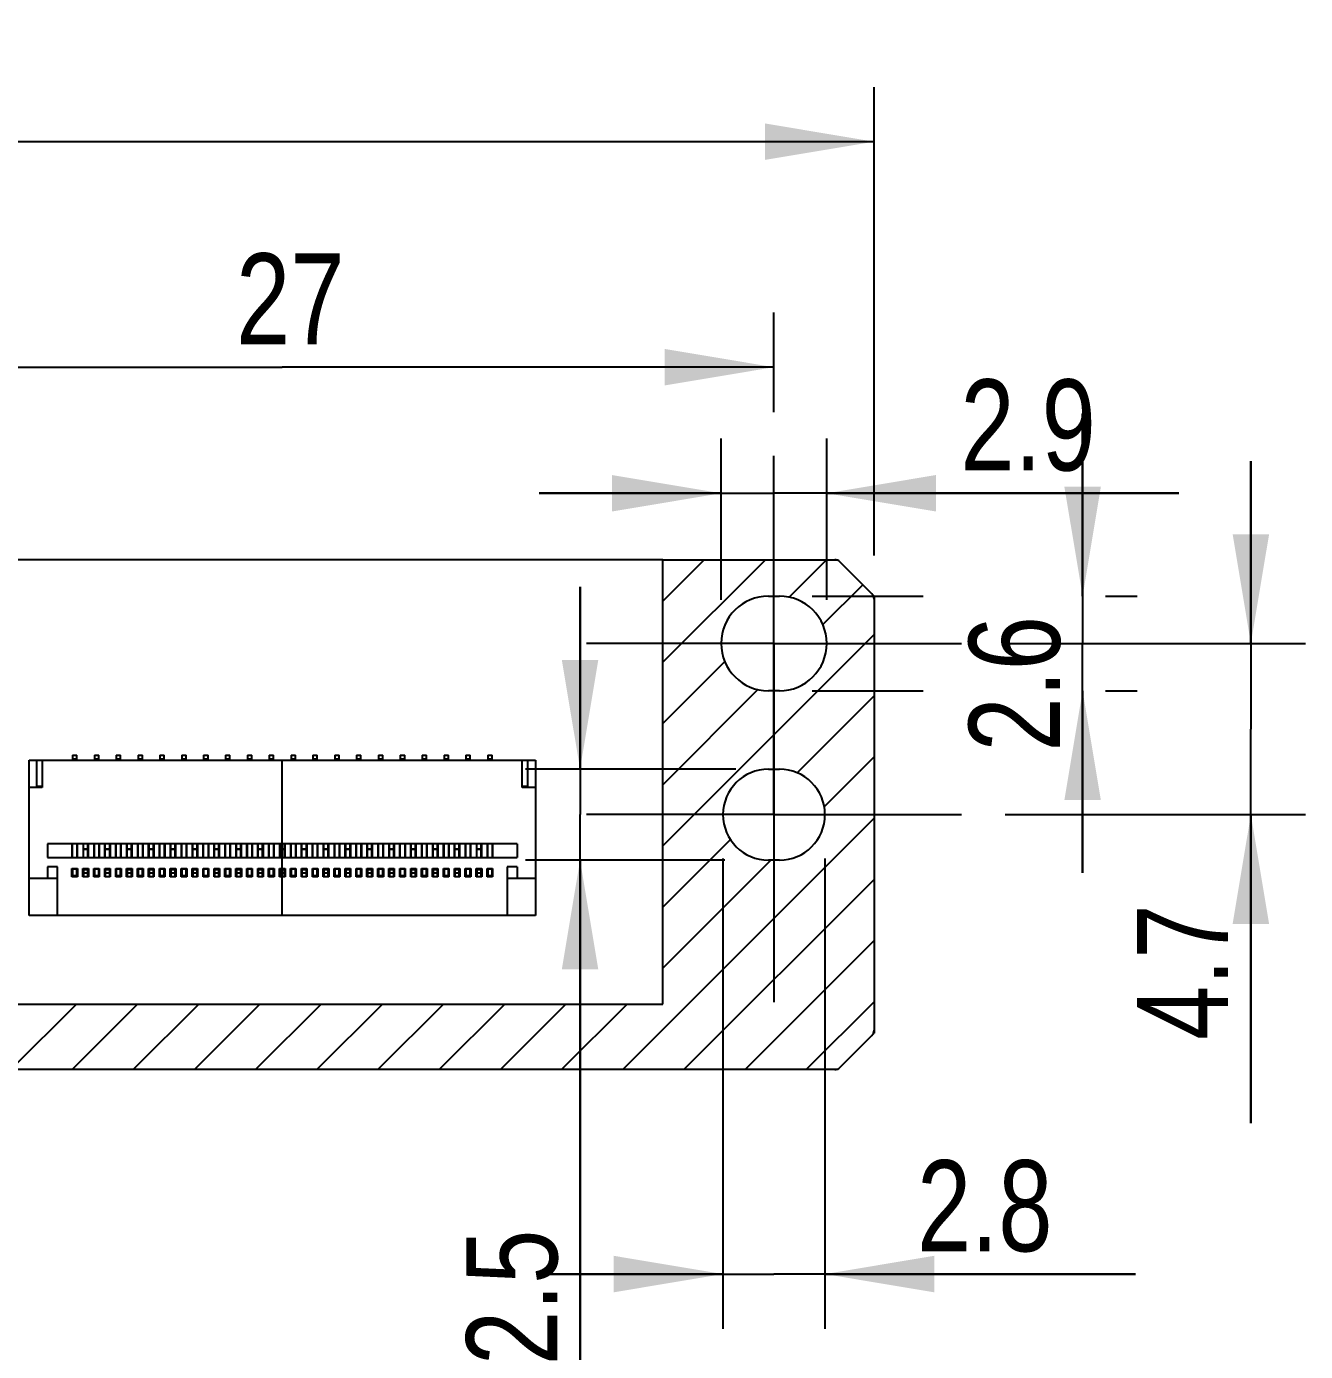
# Model space of a CAD drawing. Header units: millimetres. Extents: x 0 to 594, y 0 to 420.
# Drawn here: x 464.9 to 500.03, y 337.89 to 374.26 of the extents above; entities that cross this region are included whole.
import ezdxf

# ---------------------------------------------------------------- set-up
doc = ezdxf.new("R2010")
doc.units = ezdxf.units.MM
doc.header["$LTSCALE"] = 32.67
doc.linetypes.add('CENTER', pattern=[0.6, 0.375, -0.075, 0.075, -0.075])
doc.layers.get('0').update_dxf_attribs({"linetype": 'CONTINUOUS'})
for name, color, linetype in [('02___PRT_ALL_AXES', 7, 'CONTINUOUS'), ('ASSEM_MEM', 7, 'CONTINUOUS'), ('FEATURE', 7, 'CONTINUOUS')]:
    doc.layers.add(name, color=color, linetype=linetype)
doc.styles.get("Standard").update_dxf_attribs({"font": 'txt', "width": 0.8})
doc.dimstyles.new('DIMSTYLE_1', dxfattribs={"dimtxt": 2.5, "dimasz": 3, "dimexe": 1.5, "dimexo": 1.2, "dimtad": 1, "dimdsep": 46, "dimtxsty": 'STANDARD', "dimblk": '_FILLED', "dimblk1": '_FILLED', "dimblk2": '_FILLED', "dimcen": 0.09, "dimazin": 2, "dimtp": 0.01, "dimtm": 0.01, "dimtfac": 1, "dimtofl": 0, "dimtmove": 0, "dimatfit": 3, "dimldrblk": '_FILLED', "dimfxl": 1, "dimtolj": 1, "dimarcsym": 0})

# ---------------------------------------------------------------- blocks, each defined once
blk = doc.blocks.new('_FILLED')
at = {"color": 0, "linetype": 'BYBLOCK'}
blk.add_solid([(0, 0), (-1, 0.167), (-1, -0.167)], dxfattribs=at)
blk = doc.blocks.new('*D0')
at = {"color": 7, "linetype": 'CONTINUOUS'}
for p, q in [((421.654, 359.742), (421.654, 372.6)), ((488.179, 359.742), (488.179, 372.6)), ((421.654, 371.1), (454.917, 371.1)), ((488.179, 371.1), (454.917, 371.1))]:
    blk.add_line(p, q, dxfattribs=at)
at = {"color": 7, "linetype": 'CONTINUOUS', "xscale": 3, "yscale": 3, "zscale": 3, "rotation": 180}
blk.add_blockref('_FILLED', (421.654, 371.1), dxfattribs=at)
at = {"color": 7, "linetype": 'CONTINUOUS', "xscale": 3, "yscale": 3, "zscale": 3}
blk.add_blockref('_FILLED', (488.179, 371.1), dxfattribs=at)
at = {"color": 7, "linetype": 'CONTINUOUS', "insert": (452.525, 374.225), "char_height": 2.5, "width": 10, "attachment_point": 2, "line_spacing_factor": 0.9}
blk.add_mtext('66.53', dxfattribs=at)
blk = doc.blocks.new('*D4')
at = {"color": 7, "linetype": 'CONTINUOUS'}
for p, q in [((458.429, 364.775), (458.429, 366.409)), ((485.429, 363.675), (485.429, 366.409)), ((458.429, 364.909), (471.929, 364.909)), ((485.429, 364.909), (471.929, 364.909))]:
    blk.add_line(p, q, dxfattribs=at)
at = {"color": 7, "linetype": 'CONTINUOUS', "xscale": 3, "yscale": 3, "zscale": 3, "rotation": 180}
blk.add_blockref('_FILLED', (458.429, 364.909), dxfattribs=at)
at = {"color": 7, "linetype": 'CONTINUOUS', "xscale": 3, "yscale": 3, "zscale": 3}
blk.add_blockref('_FILLED', (485.429, 364.909), dxfattribs=at)
at = {"color": 7, "linetype": 'CONTINUOUS', "insert": (472.147, 368.034), "char_height": 2.5, "width": 4, "attachment_point": 2, "line_spacing_factor": 0.9}
blk.add_mtext('27', dxfattribs=at)
blk = doc.blocks.new('*D5')
at = {"color": 7, "linetype": 'CONTINUOUS'}
for p, q in [((498.525, 357.325), (498.525, 362.325)), ((498.525, 362.325), (498.525, 354.975)), ((491.779, 357.325), (500.025, 357.325)), ((498.525, 344.159), (498.525, 354.975)), ((491.779, 352.625), (500.025, 352.625)), ((498.525, 352.625), (498.525, 344.159))]:
    blk.add_line(p, q, dxfattribs=at)
at = {"color": 7, "linetype": 'CONTINUOUS', "xscale": 3, "yscale": 3, "zscale": 3}
for p, rotation in [((498.525, 357.325), 270), ((498.525, 352.625), 90)]:
    blk.add_blockref('_FILLED', p, dxfattribs=dict(at, rotation=rotation))
at = {"color": 7, "linetype": 'CONTINUOUS', "insert": (495.4, 350.159), "char_height": 2.5, "width": 6, "attachment_point": 3, "rotation": 90, "line_spacing_factor": 0.9}
blk.add_mtext('4.7', dxfattribs=at)
blk = doc.blocks.new('*D13')
at = {"color": 7, "linetype": 'CONTINUOUS'}
for p, q in [((483.979, 358.525), (483.979, 362.948)), ((486.879, 358.525), (486.879, 362.948)), ((483.979, 361.448), (478.979, 361.448)), ((478.979, 361.448), (485.429, 361.448)), ((496.55, 361.448), (485.429, 361.448)), ((486.879, 361.448), (496.55, 361.448))]:
    blk.add_line(p, q, dxfattribs=at)
at = {"color": 7, "linetype": 'CONTINUOUS', "xscale": 3, "yscale": 3, "zscale": 3}
blk.add_blockref('_FILLED', (483.979, 361.448), dxfattribs=at)
at = {"color": 7, "linetype": 'CONTINUOUS', "xscale": 3, "yscale": 3, "zscale": 3, "rotation": 180}
blk.add_blockref('_FILLED', (486.879, 361.448), dxfattribs=at)
at = {"color": 7, "linetype": 'CONTINUOUS', "insert": (490.55, 364.573), "char_height": 2.5, "width": 6, "attachment_point": 1, "line_spacing_factor": 0.9}
blk.add_mtext('2.9', dxfattribs=at)
blk = doc.blocks.new('*D14')
at = {"color": 7, "linetype": 'CONTINUOUS'}
for p, q in [((493.905, 358.625), (493.905, 363.625)), ((493.905, 363.625), (493.905, 357.325)), ((486.479, 358.625), (489.53, 358.625)), ((494.53, 358.625), (495.405, 358.625)), ((493.905, 351.025), (493.905, 357.325)), ((486.479, 356.025), (489.53, 356.025)), ((493.905, 356.025), (493.905, 351.025)), ((494.53, 356.025), (495.405, 356.025))]:
    blk.add_line(p, q, dxfattribs=at)
at = {"color": 7, "linetype": 'CONTINUOUS', "xscale": 3, "yscale": 3, "zscale": 3}
for p, rotation in [((493.905, 358.625), 270), ((493.905, 356.025), 90)]:
    blk.add_blockref('_FILLED', p, dxfattribs=dict(at, rotation=rotation))
at = {"color": 7, "linetype": 'CONTINUOUS', "insert": (490.78, 356.218), "char_height": 2.5, "width": 6, "attachment_point": 2, "rotation": 90, "line_spacing_factor": 0.9}
blk.add_mtext('2.6', dxfattribs=at)
blk = doc.blocks.new('*D15')
at = {"color": 7, "linetype": 'CONTINUOUS'}
for p, q in [((484.029, 351.425), (484.029, 338.513)), ((486.829, 351.425), (486.829, 338.513)), ((484.029, 340.013), (479.029, 340.013)), ((479.029, 340.013), (485.429, 340.013)), ((495.359, 340.013), (485.429, 340.013)), ((486.829, 340.013), (495.359, 340.013))]:
    blk.add_line(p, q, dxfattribs=at)
at = {"color": 7, "linetype": 'CONTINUOUS', "xscale": 3, "yscale": 3, "zscale": 3}
blk.add_blockref('_FILLED', (484.029, 340.013), dxfattribs=at)
at = {"color": 7, "linetype": 'CONTINUOUS', "xscale": 3, "yscale": 3, "zscale": 3, "rotation": 180}
blk.add_blockref('_FILLED', (486.829, 340.013), dxfattribs=at)
at = {"color": 7, "linetype": 'CONTINUOUS', "insert": (489.359, 343.138), "char_height": 2.5, "width": 6, "attachment_point": 1, "line_spacing_factor": 0.9}
blk.add_mtext('2.8', dxfattribs=at)
blk = doc.blocks.new('*D16')
at = {"color": 7, "linetype": 'CONTINUOUS'}
for p, q in [((480.105, 353.875), (480.105, 358.875)), ((480.105, 358.875), (480.105, 352.625)), ((484.379, 353.875), (478.605, 353.875)), ((480.105, 335.232), (480.105, 352.625)), ((484.079, 351.375), (478.605, 351.375)), ((480.105, 351.375), (480.105, 335.232))]:
    blk.add_line(p, q, dxfattribs=at)
at = {"color": 7, "linetype": 'CONTINUOUS', "xscale": 3, "yscale": 3, "zscale": 3}
for p, rotation in [((480.105, 353.875), 270), ((480.105, 351.375), 90)]:
    blk.add_blockref('_FILLED', p, dxfattribs=dict(at, rotation=rotation))
at = {"color": 7, "linetype": 'CONTINUOUS', "insert": (476.98, 341.232), "char_height": 2.5, "width": 6, "attachment_point": 3, "rotation": 90, "line_spacing_factor": 0.9}
blk.add_mtext('2.5', dxfattribs=at)

msp = doc.modelspace()

# ---------------------------------------------------------------- linework, layer by layer
at = {"layer": '02___PRT_ALL_AXES', "color": 7, "linetype": 'CENTER'}
for q in [(485.429, 357.775), (480.279, 352.625), (490.579, 352.625), (485.429, 347.475)]:
    msp.add_line((485.429, 352.625), q, dxfattribs=at)
at = {"layer": 'ASSEM_MEM', "color": 7, "linetype": 'CONTINUOUS'}
for p, q in [((482.379, 359.625), (461.479, 359.625)), ((482.379, 359.625), (487.179, 359.625)), ((482.379, 358.488), (483.516, 359.625)), ((482.379, 356.808), (485.196, 359.625)), ((482.379, 347.425), (482.379, 359.625)), ((485.848, 358.596), (486.876, 359.625)), ((488.179, 358.625), (487.179, 359.625)), ((486.773, 357.841), (487.868, 358.936)), ((485.279, 358.625), (485.579, 358.625)), ((488.179, 358.625), (488.179, 346.625)), ((482.379, 351.768), (488.179, 357.568)), ((482.379, 355.128), (484.078, 356.827)), ((482.379, 353.448), (484.989, 356.057)), ((485.579, 356.025), (485.279, 356.025)), ((486.067, 353.775), (488.179, 355.888)), ((464.979, 354.125), (478.879, 354.125)), ((464.979, 349.855), (464.979, 354.125)), ((465.189, 353.375), (465.189, 354.125)), ((465.339, 354.125), (465.339, 353.375)), ((466.169, 354.255), (466.289, 354.255)), ((466.169, 354.255), (466.169, 354.125)), ((466.169, 354.155), (466.289, 354.155)), ((466.289, 354.125), (466.289, 354.255)), ((466.769, 354.255), (466.889, 354.255)), ((466.769, 354.255), (466.769, 354.125)), ((466.769, 354.155), (466.889, 354.155)), ((466.889, 354.125), (466.889, 354.255)), ((467.369, 354.255), (467.489, 354.255)), ((467.369, 354.255), (467.369, 354.125)), ((467.369, 354.155), (467.489, 354.155)), ((467.489, 354.125), (467.489, 354.255)), ((467.969, 354.255), (468.089, 354.255)), ((467.969, 354.255), (467.969, 354.125)), ((467.969, 354.155), (468.089, 354.155)), ((468.089, 354.125), (468.089, 354.255)), ((468.569, 354.255), (468.689, 354.255)), ((468.569, 354.255), (468.569, 354.125)), ((468.569, 354.155), (468.689, 354.155)), ((468.689, 354.125), (468.689, 354.255)), ((469.169, 354.255), (469.289, 354.255)), ((469.169, 354.255), (469.169, 354.125)), ((469.169, 354.155), (469.289, 354.155)), ((469.289, 354.125), (469.289, 354.255)), ((469.769, 354.255), (469.889, 354.255)), ((469.769, 354.255), (469.769, 354.125)), ((469.769, 354.155), (469.889, 354.155)), ((469.889, 354.125), (469.889, 354.255)), ((470.369, 354.255), (470.489, 354.255)), ((470.369, 354.255), (470.369, 354.125)), ((470.369, 354.155), (470.489, 354.155)), ((470.489, 354.125), (470.489, 354.255)), ((470.969, 354.255), (471.089, 354.255)), ((470.969, 354.255), (470.969, 354.125)), ((470.969, 354.155), (471.089, 354.155)), ((471.089, 354.125), (471.089, 354.255)), ((471.569, 354.255), (471.689, 354.255)), ((471.569, 354.255), (471.569, 354.125)), ((471.569, 354.155), (471.689, 354.155)), ((471.689, 354.125), (471.689, 354.255)), ((471.929, 349.855), (471.929, 354.125)), ((472.169, 354.255), (472.289, 354.255)), ((472.169, 354.255), (472.169, 354.125)), ((472.169, 354.155), (472.289, 354.155)), ((472.289, 354.125), (472.289, 354.255)), ((472.769, 354.255), (472.889, 354.255)), ((472.769, 354.255), (472.769, 354.125)), ((472.769, 354.155), (472.889, 354.155)), ((472.889, 354.125), (472.889, 354.255)), ((473.369, 354.255), (473.489, 354.255)), ((473.369, 354.255), (473.369, 354.125)), ((473.369, 354.155), (473.489, 354.155)), ((473.489, 354.125), (473.489, 354.255)), ((473.969, 354.255), (474.089, 354.255)), ((473.969, 354.255), (473.969, 354.125)), ((473.969, 354.155), (474.089, 354.155)), ((474.089, 354.125), (474.089, 354.255)), ((474.569, 354.255), (474.689, 354.255)), ((474.569, 354.255), (474.569, 354.125)), ((474.569, 354.155), (474.689, 354.155)), ((474.689, 354.125), (474.689, 354.255)), ((475.169, 354.255), (475.289, 354.255)), ((475.169, 354.255), (475.169, 354.125)), ((475.169, 354.155), (475.289, 354.155)), ((475.289, 354.125), (475.289, 354.255)), ((475.769, 354.255), (475.889, 354.255)), ((475.769, 354.255), (475.769, 354.125)), ((475.769, 354.155), (475.889, 354.155)), ((475.889, 354.125), (475.889, 354.255)), ((476.369, 354.255), (476.489, 354.255)), ((476.369, 354.255), (476.369, 354.125)), ((476.369, 354.155), (476.489, 354.155)), ((476.489, 354.125), (476.489, 354.255)), ((476.969, 354.255), (477.089, 354.255)), ((476.969, 354.255), (476.969, 354.125)), ((476.969, 354.155), (477.089, 354.155)), ((477.089, 354.125), (477.089, 354.255)), ((477.569, 354.255), (477.689, 354.255)), ((477.569, 354.255), (477.569, 354.125)), ((477.569, 354.155), (477.689, 354.155)), ((477.689, 354.125), (477.689, 354.255)), ((478.519, 353.375), (478.519, 354.125)), ((478.669, 353.375), (478.669, 354.125)), ((478.879, 354.125), (478.879, 349.855)), ((486.811, 352.839), (488.179, 354.208)), ((485.279, 353.875), (485.579, 353.875)), ((465.339, 353.375), (464.979, 353.375)), ((465.339, 353.395), (465.189, 353.395)), ((478.669, 353.395), (478.519, 353.395)), ((478.879, 353.375), (478.519, 353.375)), ((481.277, 345.625), (488.179, 352.527)), ((478.379, 351.825), (465.479, 351.825)), ((465.479, 351.825), (465.479, 351.445)), ((466.159, 351.445), (466.159, 351.825)), ((466.169, 351.445), (466.169, 351.825)), ((466.289, 351.825), (466.289, 351.445)), ((466.299, 351.825), (466.299, 351.445)), ((466.459, 351.825), (466.459, 351.445)), ((466.469, 351.445), (466.469, 351.825)), ((466.589, 351.445), (466.589, 351.825)), ((466.599, 351.825), (466.599, 351.445)), ((466.759, 351.445), (466.759, 351.825)), ((466.769, 351.445), (466.769, 351.825)), ((466.889, 351.825), (466.889, 351.445)), ((466.899, 351.825), (466.899, 351.445)), ((467.059, 351.445), (467.059, 351.825)), ((467.069, 351.445), (467.069, 351.825)), ((467.189, 351.445), (467.189, 351.825)), ((467.199, 351.825), (467.199, 351.445)), ((467.359, 351.445), (467.359, 351.825)), ((467.369, 351.445), (467.369, 351.825)), ((467.489, 351.825), (467.489, 351.445)), ((467.499, 351.825), (467.499, 351.445)), ((467.659, 351.445), (467.659, 351.825)), ((467.669, 351.445), (467.669, 351.825)), ((467.789, 351.445), (467.789, 351.825)), ((467.799, 351.825), (467.799, 351.445)), ((467.959, 351.445), (467.959, 351.825)), ((467.969, 351.445), (467.969, 351.825)), ((468.089, 351.825), (468.089, 351.445)), ((468.099, 351.825), (468.099, 351.445)), ((468.259, 351.445), (468.259, 351.825)), ((468.269, 351.445), (468.269, 351.825)), ((468.389, 351.445), (468.389, 351.825)), ((468.399, 351.825), (468.399, 351.445)), ((468.559, 351.445), (468.559, 351.825)), ((468.569, 351.445), (468.569, 351.825)), ((468.689, 351.825), (468.689, 351.445)), ((468.699, 351.825), (468.699, 351.445)), ((468.859, 351.445), (468.859, 351.825)), ((468.869, 351.445), (468.869, 351.825)), ((468.989, 351.445), (468.989, 351.825)), ((468.999, 351.825), (468.999, 351.445)), ((469.159, 351.445), (469.159, 351.825)), ((469.169, 351.445), (469.169, 351.825)), ((469.289, 351.825), (469.289, 351.445)), ((469.299, 351.825), (469.299, 351.445)), ((469.459, 351.445), (469.459, 351.825)), ((469.469, 351.445), (469.469, 351.825)), ((469.589, 351.445), (469.589, 351.825)), ((469.599, 351.825), (469.599, 351.445)), ((469.759, 351.445), (469.759, 351.825)), ((469.769, 351.445), (469.769, 351.825)), ((469.889, 351.825), (469.889, 351.445)), ((469.899, 351.825), (469.899, 351.445)), ((470.059, 351.445), (470.059, 351.825)), ((470.069, 351.445), (470.069, 351.825)), ((470.189, 351.445), (470.189, 351.825)), ((470.199, 351.825), (470.199, 351.445)), ((470.359, 351.445), (470.359, 351.825)), ((470.369, 351.445), (470.369, 351.825)), ((470.489, 351.825), (470.489, 351.445)), ((470.499, 351.825), (470.499, 351.445)), ((470.659, 351.445), (470.659, 351.825)), ((470.669, 351.445), (470.669, 351.825)), ((470.789, 351.445), (470.789, 351.825)), ((470.799, 351.825), (470.799, 351.445)), ((470.959, 351.445), (470.959, 351.825)), ((470.969, 351.445), (470.969, 351.825)), ((471.089, 351.825), (471.089, 351.445)), ((471.099, 351.825), (471.099, 351.445)), ((471.259, 351.445), (471.259, 351.825)), ((471.269, 351.445), (471.269, 351.825)), ((471.389, 351.445), (471.389, 351.825)), ((471.399, 351.825), (471.399, 351.445)), ((471.559, 351.445), (471.559, 351.825)), ((471.569, 351.445), (471.569, 351.825)), ((471.689, 351.825), (471.689, 351.445)), ((471.699, 351.825), (471.699, 351.445)), ((471.859, 351.445), (471.859, 351.825)), ((471.869, 351.445), (471.869, 351.825)), ((471.989, 351.445), (471.989, 351.825)), ((471.999, 351.825), (471.999, 351.445)), ((472.159, 351.445), (472.159, 351.825)), ((472.169, 351.445), (472.169, 351.825)), ((472.289, 351.825), (472.289, 351.445)), ((472.299, 351.825), (472.299, 351.445)), ((472.459, 351.445), (472.459, 351.825)), ((472.469, 351.445), (472.469, 351.825)), ((472.589, 351.445), (472.589, 351.825)), ((472.599, 351.825), (472.599, 351.445)), ((472.759, 351.445), (472.759, 351.825)), ((472.769, 351.445), (472.769, 351.825)), ((472.889, 351.825), (472.889, 351.445)), ((472.899, 351.825), (472.899, 351.445)), ((473.059, 351.445), (473.059, 351.825)), ((473.069, 351.445), (473.069, 351.825)), ((473.189, 351.445), (473.189, 351.825)), ((473.199, 351.825), (473.199, 351.445)), ((473.359, 351.445), (473.359, 351.825)), ((473.369, 351.445), (473.369, 351.825)), ((473.489, 351.825), (473.489, 351.445)), ((473.499, 351.825), (473.499, 351.445)), ((473.659, 351.445), (473.659, 351.825)), ((473.669, 351.445), (473.669, 351.825)), ((473.789, 351.445), (473.789, 351.825)), ((473.799, 351.825), (473.799, 351.445)), ((473.959, 351.445), (473.959, 351.825)), ((473.969, 351.445), (473.969, 351.825)), ((474.089, 351.825), (474.089, 351.445)), ((474.099, 351.825), (474.099, 351.445)), ((474.259, 351.445), (474.259, 351.825)), ((474.269, 351.445), (474.269, 351.825)), ((474.389, 351.445), (474.389, 351.825)), ((474.399, 351.825), (474.399, 351.445)), ((474.559, 351.445), (474.559, 351.825)), ((474.569, 351.445), (474.569, 351.825)), ((474.689, 351.825), (474.689, 351.445)), ((474.699, 351.825), (474.699, 351.445)), ((474.859, 351.445), (474.859, 351.825)), ((474.869, 351.445), (474.869, 351.825)), ((474.989, 351.445), (474.989, 351.825)), ((474.999, 351.825), (474.999, 351.445)), ((475.159, 351.445), (475.159, 351.825)), ((475.169, 351.445), (475.169, 351.825)), ((475.289, 351.825), (475.289, 351.445)), ((475.299, 351.825), (475.299, 351.445)), ((475.459, 351.445), (475.459, 351.825)), ((475.469, 351.445), (475.469, 351.825)), ((475.589, 351.445), (475.589, 351.825)), ((475.599, 351.825), (475.599, 351.445)), ((475.759, 351.445), (475.759, 351.825)), ((475.769, 351.445), (475.769, 351.825)), ((475.889, 351.825), (475.889, 351.445)), ((475.899, 351.825), (475.899, 351.445)), ((476.059, 351.445), (476.059, 351.825)), ((476.069, 351.445), (476.069, 351.825)), ((476.189, 351.445), (476.189, 351.825)), ((476.199, 351.825), (476.199, 351.445)), ((476.359, 351.445), (476.359, 351.825)), ((476.369, 351.445), (476.369, 351.825)), ((476.489, 351.825), (476.489, 351.445)), ((476.499, 351.825), (476.499, 351.445)), ((476.659, 351.445), (476.659, 351.825)), ((476.669, 351.445), (476.669, 351.825)), ((476.789, 351.445), (476.789, 351.825)), ((476.799, 351.825), (476.799, 351.445)), ((476.959, 351.445), (476.959, 351.825)), ((476.969, 351.445), (476.969, 351.825)), ((477.089, 351.825), (477.089, 351.445)), ((477.099, 351.825), (477.099, 351.445)), ((477.259, 351.825), (477.259, 351.445)), ((477.269, 351.445), (477.269, 351.825)), ((477.389, 351.445), (477.389, 351.825)), ((477.399, 351.825), (477.399, 351.445)), ((477.559, 351.445), (477.559, 351.825)), ((477.569, 351.445), (477.569, 351.825)), ((477.689, 351.825), (477.689, 351.445)), ((477.699, 351.825), (477.699, 351.445)), ((478.379, 351.825), (478.379, 351.445)), ((482.379, 350.088), (484.233, 351.941)), ((465.479, 351.445), (478.379, 351.445)), ((466.589, 351.681), (466.469, 351.681)), ((466.589, 351.668), (466.469, 351.668)), ((467.189, 351.681), (467.069, 351.681)), ((467.189, 351.668), (467.069, 351.668)), ((467.789, 351.681), (467.669, 351.681)), ((467.789, 351.668), (467.669, 351.668)), ((468.389, 351.681), (468.269, 351.681)), ((468.389, 351.668), (468.269, 351.668)), ((468.989, 351.681), (468.869, 351.681)), ((468.989, 351.668), (468.869, 351.668)), ((469.589, 351.681), (469.469, 351.681)), ((469.589, 351.668), (469.469, 351.668)), ((470.189, 351.681), (470.069, 351.681)), ((470.189, 351.668), (470.069, 351.668)), ((470.789, 351.681), (470.669, 351.681)), ((470.789, 351.668), (470.669, 351.668)), ((471.389, 351.681), (471.269, 351.681)), ((471.389, 351.668), (471.269, 351.668)), ((471.989, 351.681), (471.869, 351.681)), ((471.989, 351.668), (471.869, 351.668)), ((472.589, 351.681), (472.469, 351.681)), ((472.589, 351.668), (472.469, 351.668)), ((473.189, 351.681), (473.069, 351.681)), ((473.189, 351.668), (473.069, 351.668)), ((473.789, 351.681), (473.669, 351.681)), ((473.789, 351.668), (473.669, 351.668)), ((474.389, 351.681), (474.269, 351.681)), ((474.389, 351.668), (474.269, 351.668)), ((474.989, 351.681), (474.869, 351.681)), ((474.989, 351.668), (474.869, 351.668)), ((475.589, 351.681), (475.469, 351.681)), ((475.589, 351.668), (475.469, 351.668)), ((476.189, 351.681), (476.069, 351.681)), ((476.189, 351.668), (476.069, 351.668)), ((476.789, 351.681), (476.669, 351.681)), ((476.789, 351.668), (476.669, 351.668)), ((477.389, 351.681), (477.269, 351.681)), ((477.389, 351.668), (477.269, 351.668)), ((465.759, 351.195), (465.479, 351.195)), ((465.479, 351.195), (465.479, 350.875)), ((465.759, 349.855), (465.759, 351.195)), ((466.154, 351.145), (466.304, 351.145)), ((466.154, 350.915), (466.154, 351.145)), ((466.159, 350.915), (466.159, 351.145)), ((466.169, 351.145), (466.169, 350.925)), ((466.289, 351.133), (466.169, 351.133)), ((466.289, 350.925), (466.289, 351.145)), ((466.299, 351.145), (466.299, 350.915)), ((466.304, 351.145), (466.304, 350.915)), ((466.454, 351.145), (466.604, 351.145)), ((466.454, 350.915), (466.454, 351.145)), ((466.459, 351.145), (466.459, 350.915)), ((466.469, 351.145), (466.469, 350.915)), ((466.469, 351.119), (466.589, 351.119)), ((466.589, 351.021), (466.469, 351.021)), ((466.589, 350.915), (466.589, 351.145)), ((466.599, 351.145), (466.599, 350.915)), ((466.604, 351.145), (466.604, 350.915)), ((466.754, 351.145), (466.904, 351.145)), ((466.754, 350.915), (466.754, 351.145)), ((466.759, 350.915), (466.759, 351.145)), ((466.769, 351.145), (466.769, 350.925)), ((466.889, 351.133), (466.769, 351.133)), ((466.889, 350.925), (466.889, 351.145)), ((466.899, 351.145), (466.899, 350.915)), ((466.904, 351.145), (466.904, 350.915)), ((467.054, 351.145), (467.204, 351.145)), ((467.054, 350.915), (467.054, 351.145)), ((467.059, 350.915), (467.059, 351.145)), ((467.069, 351.145), (467.069, 350.915)), ((467.069, 351.119), (467.189, 351.119)), ((467.189, 351.021), (467.069, 351.021)), ((467.189, 350.915), (467.189, 351.145)), ((467.199, 351.145), (467.199, 350.915)), ((467.204, 351.145), (467.204, 350.915)), ((467.354, 351.145), (467.504, 351.145)), ((467.354, 350.915), (467.354, 351.145)), ((467.359, 350.915), (467.359, 351.145)), ((467.369, 351.145), (467.369, 350.925)), ((467.489, 351.133), (467.369, 351.133)), ((467.489, 350.925), (467.489, 351.145)), ((467.499, 351.145), (467.499, 350.915)), ((467.504, 351.145), (467.504, 350.915)), ((467.654, 351.145), (467.804, 351.145)), ((467.654, 350.915), (467.654, 351.145)), ((467.659, 350.915), (467.659, 351.145)), ((467.669, 351.145), (467.669, 350.915)), ((467.669, 351.119), (467.789, 351.119)), ((467.789, 351.021), (467.669, 351.021)), ((467.789, 350.915), (467.789, 351.145)), ((467.799, 351.145), (467.799, 350.915)), ((467.804, 351.145), (467.804, 350.915)), ((467.954, 351.145), (468.104, 351.145)), ((467.954, 350.915), (467.954, 351.145)), ((467.959, 350.915), (467.959, 351.145)), ((467.969, 351.145), (467.969, 350.925)), ((468.089, 351.133), (467.969, 351.133)), ((468.089, 350.925), (468.089, 351.145)), ((468.099, 351.145), (468.099, 350.915)), ((468.104, 351.145), (468.104, 350.915)), ((468.254, 351.145), (468.404, 351.145)), ((468.254, 350.915), (468.254, 351.145)), ((468.259, 350.915), (468.259, 351.145)), ((468.269, 351.145), (468.269, 350.915)), ((468.269, 351.119), (468.389, 351.119)), ((468.389, 351.021), (468.269, 351.021)), ((468.389, 350.915), (468.389, 351.145)), ((468.399, 351.145), (468.399, 350.915)), ((468.404, 351.145), (468.404, 350.915)), ((468.554, 351.145), (468.704, 351.145)), ((468.554, 350.915), (468.554, 351.145)), ((468.559, 350.915), (468.559, 351.145)), ((468.569, 351.145), (468.569, 350.925)), ((468.689, 351.133), (468.569, 351.133)), ((468.689, 350.925), (468.689, 351.145)), ((468.699, 351.145), (468.699, 350.915)), ((468.704, 351.145), (468.704, 350.915)), ((468.854, 351.145), (469.004, 351.145)), ((468.854, 350.915), (468.854, 351.145)), ((468.859, 350.915), (468.859, 351.145)), ((468.869, 351.145), (468.869, 350.915)), ((468.869, 351.119), (468.989, 351.119)), ((468.989, 351.021), (468.869, 351.021)), ((468.989, 350.915), (468.989, 351.145)), ((468.999, 351.145), (468.999, 350.915)), ((469.004, 351.145), (469.004, 350.915)), ((469.154, 351.145), (469.304, 351.145)), ((469.154, 350.915), (469.154, 351.145)), ((469.159, 350.915), (469.159, 351.145)), ((469.169, 351.145), (469.169, 350.925)), ((469.289, 351.133), (469.169, 351.133)), ((469.289, 350.925), (469.289, 351.145)), ((469.299, 351.145), (469.299, 350.915)), ((469.304, 351.145), (469.304, 350.915)), ((469.454, 351.145), (469.604, 351.145)), ((469.454, 350.915), (469.454, 351.145)), ((469.459, 350.915), (469.459, 351.145)), ((469.469, 351.145), (469.469, 350.915)), ((469.469, 351.119), (469.589, 351.119)), ((469.589, 351.021), (469.469, 351.021)), ((469.589, 350.915), (469.589, 351.145)), ((469.599, 351.145), (469.599, 350.915)), ((469.604, 351.145), (469.604, 350.915)), ((469.754, 351.145), (469.904, 351.145)), ((469.754, 350.915), (469.754, 351.145)), ((469.759, 350.915), (469.759, 351.145)), ((469.769, 351.145), (469.769, 350.925)), ((469.889, 351.133), (469.769, 351.133)), ((469.889, 350.925), (469.889, 351.145)), ((469.899, 351.145), (469.899, 350.915)), ((469.904, 351.145), (469.904, 350.915)), ((470.054, 351.145), (470.204, 351.145)), ((470.054, 350.915), (470.054, 351.145)), ((470.059, 350.915), (470.059, 351.145)), ((470.069, 351.145), (470.069, 350.915)), ((470.069, 351.119), (470.189, 351.119)), ((470.189, 351.021), (470.069, 351.021)), ((470.189, 350.915), (470.189, 351.145)), ((470.199, 351.145), (470.199, 350.915)), ((470.204, 351.145), (470.204, 350.915)), ((470.354, 351.145), (470.504, 351.145)), ((470.354, 350.915), (470.354, 351.145)), ((470.359, 350.915), (470.359, 351.145)), ((470.369, 351.145), (470.369, 350.925)), ((470.489, 351.133), (470.369, 351.133)), ((470.489, 350.925), (470.489, 351.145)), ((470.499, 351.145), (470.499, 350.915)), ((470.504, 351.145), (470.504, 350.915)), ((470.654, 351.145), (470.804, 351.145)), ((470.654, 350.915), (470.654, 351.145)), ((470.659, 350.915), (470.659, 351.145)), ((470.669, 351.145), (470.669, 350.915)), ((470.669, 351.119), (470.789, 351.119)), ((470.789, 351.021), (470.669, 351.021)), ((470.789, 350.915), (470.789, 351.145)), ((470.799, 351.145), (470.799, 350.915)), ((470.804, 351.145), (470.804, 350.915)), ((470.954, 351.145), (471.104, 351.145)), ((470.954, 350.915), (470.954, 351.145)), ((470.959, 350.915), (470.959, 351.145)), ((470.969, 351.145), (470.969, 350.925)), ((471.089, 351.133), (470.969, 351.133)), ((471.089, 350.925), (471.089, 351.145)), ((471.099, 351.145), (471.099, 350.915)), ((471.104, 351.145), (471.104, 350.915)), ((471.254, 351.145), (471.404, 351.145)), ((471.254, 350.915), (471.254, 351.145)), ((471.259, 350.915), (471.259, 351.145)), ((471.269, 351.145), (471.269, 350.915)), ((471.269, 351.119), (471.389, 351.119)), ((471.389, 351.021), (471.269, 351.021)), ((471.389, 350.915), (471.389, 351.145)), ((471.399, 351.145), (471.399, 350.915)), ((471.404, 351.145), (471.404, 350.915)), ((471.554, 351.145), (471.704, 351.145)), ((471.554, 350.915), (471.554, 351.145)), ((471.559, 350.915), (471.559, 351.145)), ((471.569, 351.145), (471.569, 350.925)), ((471.689, 351.133), (471.569, 351.133)), ((471.689, 350.925), (471.689, 351.145)), ((471.699, 351.145), (471.699, 350.915)), ((471.704, 351.145), (471.704, 350.915)), ((471.854, 351.145), (472.004, 351.145)), ((471.854, 350.915), (471.854, 351.145)), ((471.859, 350.915), (471.859, 351.145)), ((471.869, 351.145), (471.869, 350.915)), ((471.869, 351.119), (471.989, 351.119)), ((471.989, 351.021), (471.869, 351.021)), ((471.989, 350.915), (471.989, 351.145)), ((471.999, 351.145), (471.999, 350.915)), ((472.004, 351.145), (472.004, 350.915)), ((472.154, 351.145), (472.304, 351.145)), ((472.154, 350.915), (472.154, 351.145)), ((472.159, 350.915), (472.159, 351.145)), ((472.169, 351.145), (472.169, 350.925)), ((472.289, 351.133), (472.169, 351.133)), ((472.289, 350.925), (472.289, 351.145)), ((472.299, 351.145), (472.299, 350.915)), ((472.304, 351.145), (472.304, 350.915)), ((472.454, 351.145), (472.604, 351.145)), ((472.454, 350.915), (472.454, 351.145)), ((472.459, 350.915), (472.459, 351.145)), ((472.469, 351.145), (472.469, 350.915)), ((472.469, 351.119), (472.589, 351.119)), ((472.589, 351.021), (472.469, 351.021)), ((472.589, 350.915), (472.589, 351.145)), ((472.599, 351.145), (472.599, 350.915)), ((472.604, 351.145), (472.604, 350.915)), ((472.754, 351.145), (472.904, 351.145)), ((472.754, 350.915), (472.754, 351.145)), ((472.759, 350.915), (472.759, 351.145)), ((472.769, 351.145), (472.769, 350.925)), ((472.889, 351.133), (472.769, 351.133)), ((472.889, 350.925), (472.889, 351.145)), ((472.899, 351.145), (472.899, 350.915)), ((472.904, 351.145), (472.904, 350.915)), ((473.054, 351.145), (473.204, 351.145)), ((473.054, 350.915), (473.054, 351.145)), ((473.059, 350.915), (473.059, 351.145)), ((473.069, 351.145), (473.069, 350.915)), ((473.069, 351.119), (473.189, 351.119)), ((473.189, 351.021), (473.069, 351.021)), ((473.189, 350.915), (473.189, 351.145)), ((473.199, 351.145), (473.199, 350.915)), ((473.204, 351.145), (473.204, 350.915)), ((473.354, 351.145), (473.504, 351.145)), ((473.354, 350.915), (473.354, 351.145)), ((473.359, 350.915), (473.359, 351.145)), ((473.369, 351.145), (473.369, 350.925)), ((473.489, 351.133), (473.369, 351.133)), ((473.489, 350.925), (473.489, 351.145)), ((473.499, 351.145), (473.499, 350.915)), ((473.504, 351.145), (473.504, 350.915)), ((473.654, 351.145), (473.804, 351.145)), ((473.654, 350.915), (473.654, 351.145)), ((473.659, 350.915), (473.659, 351.145)), ((473.669, 351.145), (473.669, 350.915)), ((473.669, 351.119), (473.789, 351.119)), ((473.789, 351.021), (473.669, 351.021)), ((473.789, 350.915), (473.789, 351.145)), ((473.799, 351.145), (473.799, 350.915)), ((473.804, 351.145), (473.804, 350.915)), ((473.954, 351.145), (474.104, 351.145)), ((473.954, 350.915), (473.954, 351.145)), ((473.959, 350.915), (473.959, 351.145)), ((473.969, 351.145), (473.969, 350.925)), ((474.089, 351.133), (473.969, 351.133)), ((474.089, 350.925), (474.089, 351.145)), ((474.099, 351.145), (474.099, 350.915)), ((474.104, 351.145), (474.104, 350.915)), ((474.254, 351.145), (474.404, 351.145)), ((474.254, 350.915), (474.254, 351.145)), ((474.259, 350.915), (474.259, 351.145)), ((474.269, 351.145), (474.269, 350.915)), ((474.269, 351.119), (474.389, 351.119)), ((474.389, 351.021), (474.269, 351.021)), ((474.389, 350.915), (474.389, 351.145)), ((474.399, 351.145), (474.399, 350.915)), ((474.404, 351.145), (474.404, 350.915)), ((474.554, 351.145), (474.704, 351.145)), ((474.554, 350.915), (474.554, 351.145)), ((474.559, 350.915), (474.559, 351.145)), ((474.569, 351.145), (474.569, 350.925)), ((474.689, 351.133), (474.569, 351.133)), ((474.689, 350.925), (474.689, 351.145)), ((474.699, 351.145), (474.699, 350.915)), ((474.704, 351.145), (474.704, 350.915)), ((474.854, 351.145), (475.004, 351.145)), ((474.854, 350.915), (474.854, 351.145)), ((474.859, 350.915), (474.859, 351.145)), ((474.869, 351.145), (474.869, 350.915)), ((474.869, 351.119), (474.989, 351.119)), ((474.989, 351.021), (474.869, 351.021)), ((474.989, 350.915), (474.989, 351.145)), ((474.999, 351.145), (474.999, 350.915)), ((475.004, 351.145), (475.004, 350.915)), ((475.154, 351.145), (475.304, 351.145)), ((475.154, 350.915), (475.154, 351.145)), ((475.159, 350.915), (475.159, 351.145)), ((475.169, 351.145), (475.169, 350.925)), ((475.289, 351.133), (475.169, 351.133)), ((475.289, 350.925), (475.289, 351.145)), ((475.299, 351.145), (475.299, 350.915)), ((475.304, 351.145), (475.304, 350.915)), ((475.454, 351.145), (475.604, 351.145)), ((475.454, 350.915), (475.454, 351.145)), ((475.459, 350.915), (475.459, 351.145)), ((475.469, 351.145), (475.469, 350.915)), ((475.469, 351.119), (475.589, 351.119)), ((475.589, 351.021), (475.469, 351.021)), ((475.589, 350.915), (475.589, 351.145)), ((475.599, 351.145), (475.599, 350.915)), ((475.604, 351.145), (475.604, 350.915)), ((475.754, 351.145), (475.904, 351.145)), ((475.754, 350.915), (475.754, 351.145)), ((475.759, 350.915), (475.759, 351.145)), ((475.769, 351.145), (475.769, 350.925)), ((475.889, 351.133), (475.769, 351.133)), ((475.889, 350.925), (475.889, 351.145)), ((475.899, 351.145), (475.899, 350.915)), ((475.904, 351.145), (475.904, 350.915)), ((476.054, 351.145), (476.204, 351.145)), ((476.054, 350.915), (476.054, 351.145)), ((476.059, 350.915), (476.059, 351.145)), ((476.069, 351.145), (476.069, 350.915)), ((476.069, 351.119), (476.189, 351.119)), ((476.189, 351.021), (476.069, 351.021)), ((476.189, 350.915), (476.189, 351.145)), ((476.199, 351.145), (476.199, 350.915)), ((476.204, 351.145), (476.204, 350.915)), ((476.354, 351.145), (476.504, 351.145)), ((476.354, 350.915), (476.354, 351.145)), ((476.359, 350.915), (476.359, 351.145)), ((476.369, 351.145), (476.369, 350.925)), ((476.489, 351.133), (476.369, 351.133)), ((476.489, 350.925), (476.489, 351.145)), ((476.499, 351.145), (476.499, 350.915)), ((476.504, 351.145), (476.504, 350.915)), ((476.654, 351.145), (476.804, 351.145)), ((476.654, 350.915), (476.654, 351.145)), ((476.659, 350.915), (476.659, 351.145)), ((476.669, 351.145), (476.669, 350.915)), ((476.669, 351.119), (476.789, 351.119)), ((476.789, 351.021), (476.669, 351.021)), ((476.789, 350.915), (476.789, 351.145)), ((476.799, 351.145), (476.799, 350.915)), ((476.804, 351.145), (476.804, 350.915)), ((476.954, 351.145), (477.104, 351.145)), ((476.954, 350.915), (476.954, 351.145)), ((476.959, 350.915), (476.959, 351.145)), ((476.969, 351.145), (476.969, 350.925)), ((477.089, 351.133), (476.969, 351.133)), ((477.089, 350.925), (477.089, 351.145)), ((477.099, 351.145), (477.099, 350.915)), ((477.104, 351.145), (477.104, 350.915)), ((477.254, 351.145), (477.404, 351.145)), ((477.254, 350.915), (477.254, 351.145)), ((477.259, 351.145), (477.259, 350.915)), ((477.269, 351.145), (477.269, 350.915)), ((477.269, 351.119), (477.389, 351.119)), ((477.389, 351.021), (477.269, 351.021)), ((477.389, 350.915), (477.389, 351.145)), ((477.399, 351.145), (477.399, 350.915)), ((477.404, 351.145), (477.404, 350.915)), ((477.554, 351.145), (477.704, 351.145)), ((477.554, 350.915), (477.554, 351.145)), ((477.559, 350.915), (477.559, 351.145)), ((477.569, 351.145), (477.569, 350.925)), ((477.689, 351.133), (477.569, 351.133)), ((477.689, 350.925), (477.689, 351.145)), ((477.699, 351.145), (477.699, 350.915)), ((477.704, 351.145), (477.704, 350.915)), ((478.379, 351.195), (478.099, 351.195)), ((478.099, 351.195), (478.099, 349.855)), ((478.379, 351.195), (478.379, 350.875)), ((482.379, 348.408), (485.346, 351.375)), ((485.579, 351.375), (485.279, 351.375)), ((465.759, 350.875), (464.979, 350.875)), ((466.304, 350.915), (466.154, 350.915)), ((466.169, 350.955), (466.289, 350.955)), ((466.289, 350.925), (466.169, 350.925)), ((466.604, 350.915), (466.454, 350.915)), ((466.469, 351.005), (466.459, 351.005)), ((466.599, 351.005), (466.589, 351.005)), ((466.904, 350.915), (466.754, 350.915)), ((466.769, 350.955), (466.889, 350.955)), ((466.889, 350.925), (466.769, 350.925)), ((467.204, 350.915), (467.054, 350.915)), ((467.069, 351.005), (467.059, 351.005)), ((467.199, 351.005), (467.189, 351.005)), ((467.504, 350.915), (467.354, 350.915)), ((467.369, 350.955), (467.489, 350.955)), ((467.489, 350.925), (467.369, 350.925)), ((467.804, 350.915), (467.654, 350.915)), ((467.669, 351.005), (467.659, 351.005)), ((467.799, 351.005), (467.789, 351.005)), ((468.104, 350.915), (467.954, 350.915)), ((467.969, 350.955), (468.089, 350.955)), ((468.089, 350.925), (467.969, 350.925)), ((468.404, 350.915), (468.254, 350.915)), ((468.269, 351.005), (468.259, 351.005)), ((468.399, 351.005), (468.389, 351.005)), ((468.704, 350.915), (468.554, 350.915)), ((468.569, 350.955), (468.689, 350.955)), ((468.689, 350.925), (468.569, 350.925)), ((469.004, 350.915), (468.854, 350.915)), ((468.869, 351.005), (468.859, 351.005)), ((468.999, 351.005), (468.989, 351.005)), ((469.304, 350.915), (469.154, 350.915)), ((469.169, 350.955), (469.289, 350.955)), ((469.289, 350.925), (469.169, 350.925)), ((469.604, 350.915), (469.454, 350.915)), ((469.469, 351.005), (469.459, 351.005)), ((469.599, 351.005), (469.589, 351.005)), ((469.904, 350.915), (469.754, 350.915)), ((469.769, 350.955), (469.889, 350.955)), ((469.889, 350.925), (469.769, 350.925)), ((470.204, 350.915), (470.054, 350.915)), ((470.069, 351.005), (470.059, 351.005)), ((470.199, 351.005), (470.189, 351.005)), ((470.504, 350.915), (470.354, 350.915)), ((470.369, 350.955), (470.489, 350.955)), ((470.489, 350.925), (470.369, 350.925)), ((470.804, 350.915), (470.654, 350.915)), ((470.669, 351.005), (470.659, 351.005)), ((470.799, 351.005), (470.789, 351.005)), ((471.104, 350.915), (470.954, 350.915)), ((470.969, 350.955), (471.089, 350.955)), ((471.089, 350.925), (470.969, 350.925)), ((471.404, 350.915), (471.254, 350.915)), ((471.269, 351.005), (471.259, 351.005)), ((471.399, 351.005), (471.389, 351.005)), ((471.704, 350.915), (471.554, 350.915)), ((471.569, 350.955), (471.689, 350.955)), ((471.689, 350.925), (471.569, 350.925)), ((472.004, 350.915), (471.854, 350.915)), ((471.869, 351.005), (471.859, 351.005)), ((471.999, 351.005), (471.989, 351.005)), ((472.304, 350.915), (472.154, 350.915)), ((472.169, 350.955), (472.289, 350.955)), ((472.289, 350.925), (472.169, 350.925)), ((472.604, 350.915), (472.454, 350.915)), ((472.469, 351.005), (472.459, 351.005)), ((472.599, 351.005), (472.589, 351.005)), ((472.904, 350.915), (472.754, 350.915)), ((472.769, 350.955), (472.889, 350.955)), ((472.889, 350.925), (472.769, 350.925)), ((473.204, 350.915), (473.054, 350.915)), ((473.069, 351.005), (473.059, 351.005)), ((473.199, 351.005), (473.189, 351.005)), ((473.504, 350.915), (473.354, 350.915)), ((473.369, 350.955), (473.489, 350.955)), ((473.489, 350.925), (473.369, 350.925)), ((473.804, 350.915), (473.654, 350.915)), ((473.669, 351.005), (473.659, 351.005)), ((473.799, 351.005), (473.789, 351.005)), ((474.104, 350.915), (473.954, 350.915)), ((473.969, 350.955), (474.089, 350.955)), ((474.089, 350.925), (473.969, 350.925)), ((474.404, 350.915), (474.254, 350.915)), ((474.269, 351.005), (474.259, 351.005)), ((474.399, 351.005), (474.389, 351.005)), ((474.704, 350.915), (474.554, 350.915)), ((474.569, 350.955), (474.689, 350.955)), ((474.689, 350.925), (474.569, 350.925)), ((475.004, 350.915), (474.854, 350.915)), ((474.869, 351.005), (474.859, 351.005)), ((474.999, 351.005), (474.989, 351.005)), ((475.304, 350.915), (475.154, 350.915)), ((475.169, 350.955), (475.289, 350.955)), ((475.289, 350.925), (475.169, 350.925)), ((475.604, 350.915), (475.454, 350.915)), ((475.469, 351.005), (475.459, 351.005)), ((475.599, 351.005), (475.589, 351.005)), ((475.904, 350.915), (475.754, 350.915)), ((475.769, 350.955), (475.889, 350.955)), ((475.889, 350.925), (475.769, 350.925)), ((476.204, 350.915), (476.054, 350.915)), ((476.069, 351.005), (476.059, 351.005)), ((476.199, 351.005), (476.189, 351.005)), ((476.504, 350.915), (476.354, 350.915)), ((476.369, 350.955), (476.489, 350.955)), ((476.489, 350.925), (476.369, 350.925)), ((476.804, 350.915), (476.654, 350.915)), ((476.669, 351.005), (476.659, 351.005)), ((476.799, 351.005), (476.789, 351.005)), ((477.104, 350.915), (476.954, 350.915)), ((476.969, 350.955), (477.089, 350.955)), ((477.089, 350.925), (476.969, 350.925)), ((477.404, 350.915), (477.254, 350.915)), ((477.269, 351.005), (477.259, 351.005)), ((477.399, 351.005), (477.389, 351.005)), ((477.704, 350.915), (477.554, 350.915)), ((477.569, 350.955), (477.689, 350.955)), ((477.689, 350.925), (477.569, 350.925)), ((478.879, 350.875), (478.099, 350.875)), ((482.957, 345.625), (488.179, 350.847)), ((478.879, 349.855), (464.979, 349.855)), ((484.637, 345.625), (488.179, 349.167)), ((461.479, 347.425), (482.379, 347.425)), ((464.476, 345.625), (466.276, 347.425)), ((466.156, 345.625), (467.956, 347.425)), ((467.836, 345.625), (469.636, 347.425)), ((469.516, 345.625), (471.316, 347.425)), ((471.196, 345.625), (472.996, 347.425)), ((472.876, 345.625), (474.676, 347.425)), ((474.556, 345.625), (476.356, 347.425)), ((476.236, 345.625), (478.036, 347.425)), ((477.916, 345.625), (479.716, 347.425)), ((479.596, 345.625), (481.396, 347.425)), ((486.317, 345.625), (488.179, 347.487)), ((487.179, 345.625), (488.179, 346.625)), ((487.179, 345.625), (422.654, 345.625))]:
    msp.add_line(p, q, dxfattribs=at)
for centre, radius, start, end in [((487.097, 359.425), 0.2, 45, 90), ((487.979, 358.542), 0.2, 0, 45), ((485.279, 357.325), 1.3, 90, 270), ((485.579, 357.325), 1.3, 270, 90), ((485.279, 352.625), 1.25, 90, 270), ((485.579, 352.625), 1.25, 270, 90), ((487.979, 346.707), 0.2, 315, 360), ((487.097, 345.825), 0.2, 270, 315)]:
    msp.add_arc(centre, radius, start, end, dxfattribs=at)
at = {"layer": 'FEATURE', "color": 7, "linetype": 'CENTER'}
for q in [(485.429, 362.475), (480.279, 357.325), (490.579, 357.325), (485.429, 352.175)]:
    msp.add_line((485.429, 357.325), q, dxfattribs=at)

# ---------------------------------------------------------------- dimensions: what is measured, and where the dimension line sits
at = {"color": 7, "linetype": 'CONTINUOUS'}
for base, p1, p2, picture, middle in [((488.179488559, 371.0997941), (421.654488559, 358.54169104), (488.179488559, 358.54169104), '*D0', (452.58782959, 371.0997941)), ((485.429, 364.909), (458.429, 367.609), (485.429, 367.609), '*D4', (472.147, 364.909)), ((486.879, 361.448), (483.979, 357.325), (486.879, 357.325), '*D13', (493.55, 361.448)), ((486.829, 340.013), (484.029, 352.625), (486.829, 352.625), '*D15', (492.422, 340.013))]:
    dim = msp.add_linear_dim(base=base, p1=p1, p2=p2, dimstyle='DIMSTYLE_1', dxfattribs=at)
    dim.commit()
    dim.dimension.update_dxf_attribs({"geometry": picture, "text_midpoint": middle, "dimtype": 160})
for base, p1, p2, angle, picture, middle in [((493.905, 356.025), (485.279, 358.625), (485.279, 356.025), 270, '*D14', (493.905, 356.218)), ((498.525, 352.625), (490.579, 357.325), (490.579, 352.625), 270, '*D5', (498.525, 347.159)), ((480.105, 353.875), (485.279, 351.375), (485.579, 353.875), 90, '*D16', (480.105, 338.295))]:
    dim = msp.add_linear_dim(base=base, p1=p1, p2=p2, angle=angle, dimstyle='DIMSTYLE_1', dxfattribs=at)
    dim.commit()
    dim.dimension.update_dxf_attribs({"geometry": picture, "text_midpoint": middle, "dimtype": 160})

doc.saveas('drawing.dxf')
